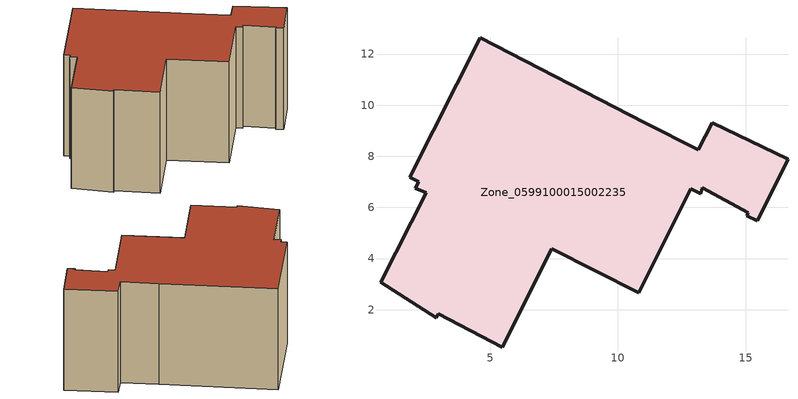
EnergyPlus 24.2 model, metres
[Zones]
Zone_0599100015002235
 floor ground (C_G): 0.72,3.07 2.51,6.58 2.08,6.75 2.21,7 1.86,7.18 4.61,12.63 11.06,9.31 13.15,8.26 13.69,9.32 16.65,7.88 15.45,5.47 15.04,5.67 15.1,5.79 13.31,6.77 13.24,6.54 12.86,6.72 10.81,2.66 7.41,4.38 5.48,0.54 2.98,1.84 2.9,1.68 z0.98
 wall outside (C_F): 10.81,2.66 12.86,6.72 13.24,6.54 13.31,6.77 15.1,5.79 15.04,5.67 15.45,5.47 16.65,7.88 13.69,9.32 13.15,8.26 11.06,9.31 4.61,12.63 1.86,7.18 2.21,7 2.08,6.75 2.51,6.58 0.72,3.07 2.9,1.68 2.98,1.84 5.48,0.54 7.41,4.38 10.81,2.66 z0.98:7.86
 roof outside (C_R): 2.98,1.84 5.48,0.54 7.41,4.38 10.81,2.66 12.86,6.72 13.24,6.54 13.31,6.77 15.1,5.79 15.04,5.67 15.45,5.47 16.65,7.88 13.69,9.32 13.15,8.26 11.06,9.31 4.61,12.63 1.86,7.18 2.21,7 2.08,6.75 2.51,6.58 0.72,3.07 2.9,1.68 z7.86
[BUILDING]
Pand.0599100015002235: North Axis=0; Terrain=City; Loads Convergence Tolerance Value=0.04; Temperature Convergence Tolerance Value=0.4; Solar Distribution=FullExterior; Maximum Number of Warmup Days=25; Minimum Number of Warmup Days=1
[Site:Location]
Rotterdam.The.Hague.AP_ZH_NLD Design_Conditions: Latitude=51.96; Longitude=4.45; Time Zone=1; Elevation=-4.5
[SITE:GROUNDTEMPERATURE:BUILDINGSURFACE]
18, 18, 18, 18, 18, 18, 18, 18, 18, 18, 18, 18
[MATERIAL] Thermal Absorptance=0.9; Solar Absorptance=0.7; Visible Absorptance=0.7
Name | Roughness | Thickness | Conductivity | Density | Specific Heat
G.TC.1946-1964 | MediumSmooth | 0.15 | 1 | 540 | 1210
F.TC.1946-1964 | Rough | 0.3 | 0.857143 | 1920 | 840
R.TC.1946-1964 | MediumRough | 0.2 | 0.235294 | 1500 | 1000
[CONSTRUCTION]
C_G: G.TC.1946-1964
C_F: F.TC.1946-1964
C_R: R.TC.1946-1964
[ZONE]
Zone_0599100015002235: Type=1; Multiplier=1; Ceiling Height=Autocalculate; Volume=Autocalculate; Floor Area=autocalculate; Part of Total Floor Area=Yes
[ZONEINFILTRATION:DESIGNFLOWRATE]
Infil_Zone_0599100015002235: Zone or ZoneList or Space or SpaceList=Zone_0599100015002235; Schedule=AlwaysOn; Design Flow Rate Calculation Method=Flow/Area; Flow Rate per Floor Area=0.003; Constant Term Coefficient=1; Temperature Term Coefficient=0; Velocity Term Coefficient=0; Velocity Squared Term Coefficient=0
[HVACTEMPLATE:ZONE:IDEALLOADSAIRSYSTEM]
Zone_0599100015002235: Maximum Heating Supply Air Temperature=50; Minimum Cooling Supply Air Temperature=13; Maximum Heating Supply Air Humidity Ratio=0.0156; Minimum Cooling Supply Air Humidity Ratio=0.0077; Heating Limit=NoLimit; Cooling Limit=NoLimit; Dehumidification Control Type=ConstantSensibleHeatRatio; Cooling Sensible Heat Ratio=0.7; Dehumidification Setpoint=60; Humidification Control Type=None; Humidification Setpoint=30; Outdoor Air Method=None; Outdoor Air Flow Rate per Person=0.00944; Outdoor Air Flow Rate per Zone Floor Area=0; Outdoor Air Flow Rate per Zone=0; Demand Controlled Ventilation Type=None; Outdoor Air Economizer Type=NoEconomizer; Heat Recovery Type=None; Sensible Heat Recovery Effectiveness=0.7; Latent Heat Recovery Effectiveness=0.65
[ZONECONTROL:THERMOSTAT]
ThermostatControl_Zone_0599100015002235: Zone or ZoneList=Zone_0599100015002235; Control Type Schedule=DualSetpointControlType; Control 1=Thermostat_Zone_0599100015002235; Temperature Difference Between Cutout And Setpoint=0
[THERMOSTATSETPOINT:DUALSETPOINT]
Thermostat_Zone_0599100015002235: Heating Setpoint Temperature Schedule=HeatingSetpoint_Zone_0599100015002235; Cooling Setpoint Temperature Schedule=CoolingSetpoint_Zone_0599100015002235
[SCHEDULE:COMPACT]
HeatingSetpoint_Zone_0599100015002235: Through: 12/31, For: AllDays, Until: 24:00, 21
CoolingSetpoint_Zone_0599100015002235: Through: 12/31, For: AllDays, Until: 24:00, 24
DualSetpointControlType: Through: 12/31, For: AllDays, Until: 24:00, 4
AlwaysOn: Through: 12/31, For: AllDays, Until: 24:00, 1
